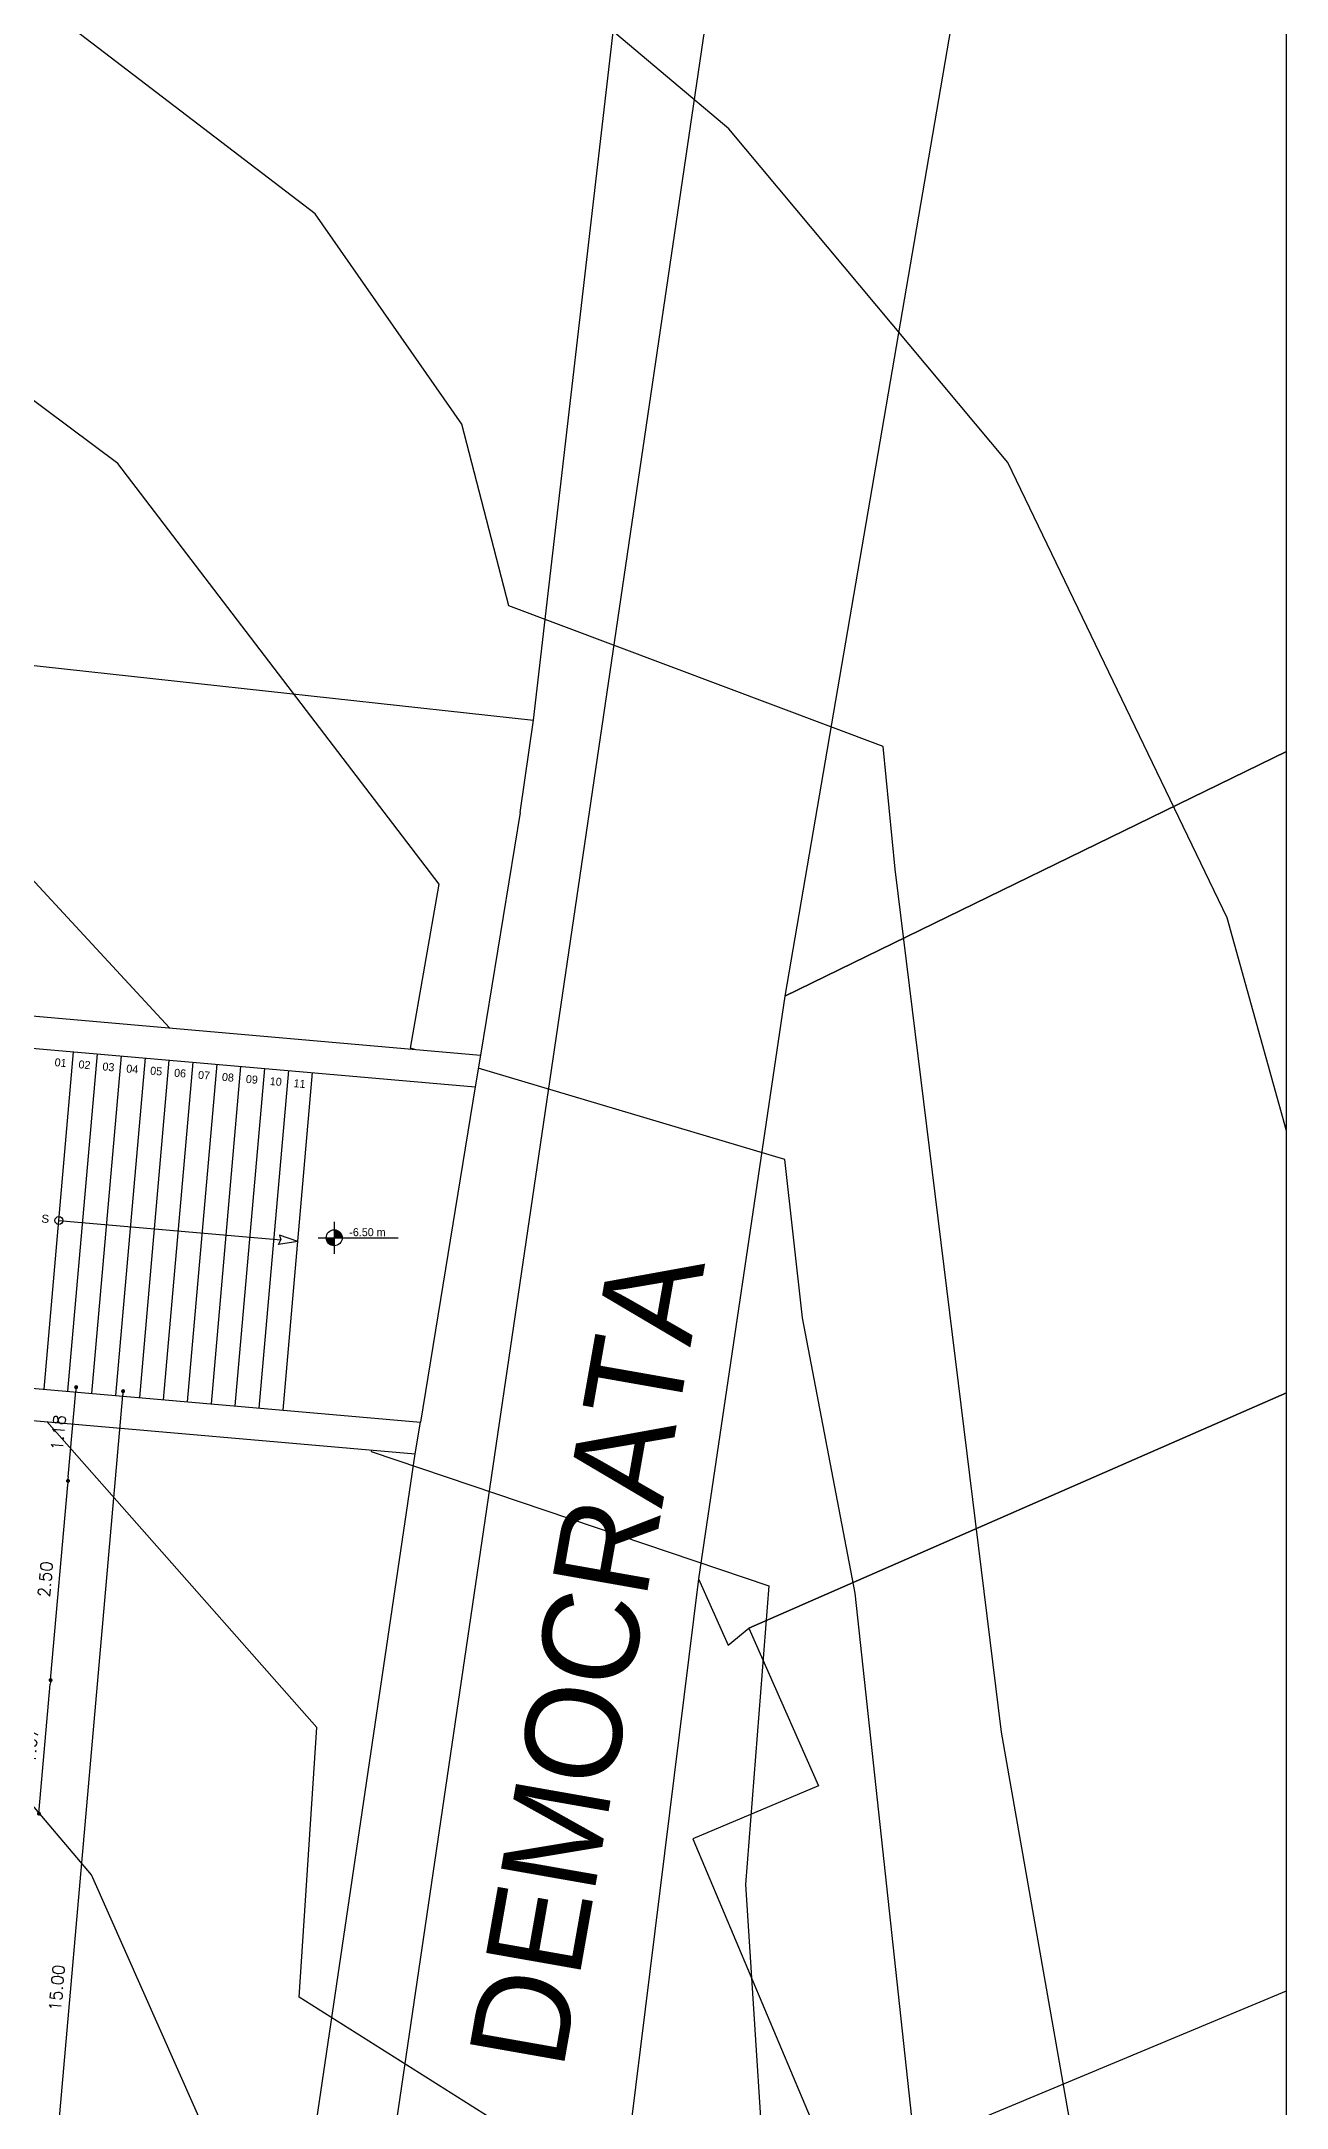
# Model space of a CAD drawing. Header units: millimetres. Extents: x 387 to 811, y 539 to 827.
# Drawn here: x 665.5 to 681.07, y 737.41 to 763.24 of the extents above; entities that cross this region are included whole.
import ezdxf
from ezdxf.enums import TextEntityAlignment as Align

# ---------------------------------------------------------------- set-up
doc = ezdxf.new("R2010")
doc.units = ezdxf.units.MM
for name, color, linetype in [('12', 115, 'Continuous'), ('7', 8, 'Continuous'), ('cuvas de nível', 51, 'Continuous'), ('FORMATO', 6, 'Continuous'), ('LINHA FINA', 8, 'Continuous'), ('MOBILIARIO', 3, 'Continuous'), ('SIMBOLOS', 4, 'Continuous'), ('TEXTO', 4, 'Continuous')]:
    doc.layers.add(name, color=color, linetype=linetype)
doc.styles.add('ROMANS', font='romans')
doc.dimstyles.new('Cotas_trabalho', dxfattribs={"dimtxt": 0.15, "dimasz": 0.05, "dimexe": 0.2, "dimexo": 0.2, "dimgap": 0.1, "dimtad": 1, "dimzin": 4, "dimdsep": 46, "dimtxsty": 'ROMANS', "dimblk": 'DOT', "dimcen": 0.5, "dimclrd": 256, "dimclre": 256, "dimclrt": 256, "dimadec": 0, "dimazin": 0, "dimtfac": 0.666667, "dimtmove": 2, "dimatfit": 0, "dimldrblk": 'DOT', "dimfxl": 1, "dimtolj": 1, "dimtzin": 4, "dimarcsym": 0})

# ---------------------------------------------------------------- blocks, each defined once
blk = doc.blocks.new('_DOT')
at = {"color": 0, "linetype": 'ByBlock'}
blk.add_line((-0.5, 0), (-1, 0), dxfattribs=at)
at = {"color": 0, "linetype": 'ByBlock', "const_width": 0.5}
blk.add_lwpolyline([(-0.25, 0, 1), (0.25, 0, 1)], format="xyb", close=True, dxfattribs=at)
blk = doc.blocks.new('*D234')
at = {"lineweight": -2}
blk.add_line((665.476, 741.137), (665.614, 742.706), dxfattribs=at)
at = {"layer": 'Defpoints', "color": 0}
for p in [(665.618, 742.756, 54), (665.618, 742.756), (665.472, 741.087, 54)]:
    blk.add_point(p, dxfattribs=at)
at = {"lineweight": -2, "xscale": 0.05, "yscale": 0.05, "zscale": 0.05}
for p, rotation in [((665.618, 742.756), 85.00000000010483), ((665.472, 741.087), 265.0000000001048)]:
    blk.add_blockref('_DOT', p, dxfattribs=dict(at, rotation=rotation))
at = {"insert": (665.371, 741.937), "char_height": 0.15, "attachment_point": 5, "rotation": 85, "style": 'ROMANS'}
blk.add_mtext('\\A1;1.67', dxfattribs=at)
blk = doc.blocks.new('*D235')
at = {"lineweight": -2}
blk.add_line((665.622, 742.806), (665.832, 745.197), dxfattribs=at)
at = {"layer": 'Defpoints', "color": 0}
for p in [(665.836, 745.246, 54), (665.836, 745.246), (665.618, 742.756, 54)]:
    blk.add_point(p, dxfattribs=at)
at = {"lineweight": -2, "xscale": 0.05, "yscale": 0.05, "zscale": 0.05}
for p, rotation in [((665.836, 745.246), 85.00000000010483), ((665.618, 742.756), 265.0000000001048)]:
    blk.add_blockref('_DOT', p, dxfattribs=dict(at, rotation=rotation))
at = {"insert": (665.553, 744.016), "char_height": 0.15, "attachment_point": 5, "rotation": 85, "style": 'ROMANS'}
blk.add_mtext('\\A1;2.50', dxfattribs=at)
blk = doc.blocks.new('*D236')
at = {"lineweight": -2}
blk.add_line((665.84, 745.296), (665.934, 746.367), dxfattribs=at)
at = {"layer": 'Defpoints', "color": 0}
for p in [(665.938, 746.417, 54), (665.938, 746.417), (665.836, 745.246, 54)]:
    blk.add_point(p, dxfattribs=at)
at = {"lineweight": -2, "xscale": 0.05, "yscale": 0.05, "zscale": 0.05}
for p, rotation in [((665.938, 746.417), 85.00000000010483), ((665.836, 745.246), 265.0000000001048)]:
    blk.add_blockref('_DOT', p, dxfattribs=dict(at, rotation=rotation))
at = {"insert": (665.713, 745.847), "char_height": 0.15, "attachment_point": 5, "rotation": 85, "style": 'ROMANS'}
blk.add_mtext('\\A1;1.18', dxfattribs=at)
blk = doc.blocks.new('*D237')
at = {"lineweight": -2}
blk.add_line((665.223, 731.474), (666.521, 746.317), dxfattribs=at)
at = {"layer": 'Defpoints', "color": 0}
for p in [(666.525, 746.367, 54), (666.525, 746.367), (665.218, 731.424, 54)]:
    blk.add_point(p, dxfattribs=at)
at = {"lineweight": -2, "xscale": 0.05, "yscale": 0.05, "zscale": 0.05000000000001137}
for p, rotation in [((666.525, 746.367), 84.99999999999663), ((665.218, 731.424), 264.9999999999966)]:
    blk.add_blockref('_DOT', p, dxfattribs=dict(at, rotation=rotation))
at = {"insert": (665.697, 738.91), "char_height": 0.15, "attachment_point": 5, "rotation": 85, "style": 'ROMANS'}
blk.add_mtext('\\A1;15.00', dxfattribs=at)

msp = doc.modelspace()

# ---------------------------------------------------------------- hatches: boundary and pattern name
at = {"layer": 'SIMBOLOS'}
h = msp.add_hatch(color=256, dxfattribs=at)
h.dxf.hatch_style = 1
h.paths.add_polyline_path([(669.164, 748.284), (669.064, 748.284, 0.414214), (669.164, 748.184)])
h.paths.add_polyline_path([(669.164, 748.384), (669.164, 748.284), (669.264, 748.284, 0.414214)])

# ---------------------------------------------------------------- linework, layer by layer
at = {"layer": '12'}
for p, q in [((667.998, 724.003, 54), (673.948, 764.423, 54)), ((671.488, 753.599, 121.59), (670.992, 750.566, 96.011))]:
    msp.add_line(p, q, dxfattribs=at)
for points, elevation in [([(671.488, 753.599), (671.658, 754.753)], 121.59), ([(661.073, 724.865), (665.67, 724.061), (667.089, 724.693), (670.177, 745.583)], 54), ([(673.718, 744.023), (672.628, 735.213)], 54)]:
    msp.add_lwpolyline(points, dxfattribs=dict(at, elevation=elevation))
at = {"layer": '7'}
for p, q in [((671.658, 754.753, 121.59), (673.998, 774.973, 121.48)), ((651.768, 756.933, 117.94), (671.658, 754.753, 121.59))]:
    msp.add_line(p, q, dxfattribs=at)
for points in [[(681.072, 765.162, 122.553), (680.818, 765.703, 122.58), (680.178, 766.323, 123.68), (679.728, 766.483, 124.08), (679.128, 766.673, 124.08), (678.378, 766.723, 124.09), (677.598, 766.693, 124.1), (677.328, 766.063, 124.11), (674.798, 751.303, 122.62)], [(681.072, 754.362, 120.592), (674.798, 751.303, 118.42), (673.718, 744.023, 116.86), (674.088, 743.193, 117.98), (674.348, 743.403, 123.28), (681.072, 746.348, 122.533)], [(674.798, 751.303, 122.62), (681.072, 754.362, 122.318)], [(681.072, 746.348, 122.533), (674.348, 743.403, 123.28), (675.218, 741.433, 123.3), (673.648, 740.773, 120.53), (675.438, 736.523, 120.19), (681.072, 738.874, 120.706)], [(675.868, 728.443, 121.24), (671.968, 726.513, 117.14), (672.628, 735.213, 117.85), (672.718, 735.233, 117.25), (675.438, 736.523, 120.19), (681.072, 738.874, 120.706)]]:
    msp.add_polyline3d(points, dxfattribs=at)
at = {"layer": 'cuvas de nível'}
for points in [[(681.072, 749.622, 114), (680.328, 752.283, 114), (677.588, 757.973, 114), (674.098, 762.143, 114), (670.268, 765.373, 114), (660.308, 772.203, 114), (650.714, 780.168, 114)], [(681.072, 725.061, 113), (680.018, 727.813, 113), (677.508, 742.103, 113), (676.178, 752.893, 113), (676.028, 754.423, 113), (671.348, 756.183, 113), (670.758, 758.453, 113), (668.928, 761.083, 113), (661.818, 766.513, 113), (655.958, 772.973, 113), (650.714, 776.16, 113)], [(670.172, 750.637, 112), (670.118, 750.653, 112), (670.478, 752.703, 112), (666.458, 757.963, 112), (654.548, 766.853, 112), (649.714, 769.301, 112)], [(649.714, 763.19, 111), (658.388, 760.333, 111), (667.107, 750.906, 111)], [(681.072, 716.559, 112), (678.438, 724.303, 112), (676.598, 735.323, 112), (675.678, 743.843, 112), (675.018, 747.283, 112), (674.798, 749.263, 112), (670.965, 750.402, 112)], [(681.072, 703.029, 110), (678.448, 707.573, 110), (675.678, 716.623, 110), (674.138, 725.553, 110), (673.408, 733.093, 110), (673.478, 735.793, 110), (668.728, 738.793, 110), (668.948, 742.163, 110), (665.57, 745.986, 110)], [(669.629, 745.631, 111), (669.628, 745.613, 111), (674.598, 743.933, 111), (674.308, 740.203, 111), (674.618, 735.343, 111), (677.938, 714.953, 111), (681.072, 710.634, 111)], [(681.072, 693.755, 109), (680.828, 694.233, 109), (677.288, 703.533, 109), (673.778, 714.143, 109), (672.528, 721.163, 109), (672.308, 726.723, 109), (672.678, 730.163, 109), (667.848, 732.943, 109), (667.848, 736.453, 109), (666.128, 740.323, 109), (664.838, 741.843, 109)]]:
    msp.add_polyline3d(points, dxfattribs=at)
at = {"layer": 'FORMATO', "elevation": 74.516}
msp.add_lwpolyline([(599.804, 693.215), (681.072, 693.215), (681.072, 810.699), (599.804, 810.699)], close=True, dxfattribs=at)
at = {"layer": 'LINHA FINA'}
for p, q in [((665.537, 746.391, 54), (665.906, 750.609, 54)), ((665.836, 746.365, 54), (666.205, 750.583, 54)), ((666.135, 746.339, 54), (666.504, 750.557, 54)), ((666.434, 746.312, 54), (666.803, 750.531, 54)), ((666.733, 746.286, 54), (667.102, 750.505, 54)), ((667.032, 746.26, 54), (667.401, 750.478, 54)), ((667.33, 746.234, 54), (667.699, 750.452, 54)), ((667.629, 746.208, 54), (667.998, 750.426, 54)), ((667.928, 746.182, 54), (668.297, 750.4, 54)), ((668.227, 746.155, 54), (668.596, 750.374, 54)), ((668.526, 746.129, 54), (668.895, 750.348, 54)), ((670.927, 750.17, 92.673), (670.242, 745.979, 57.338))]:
    msp.add_line(p, q, dxfattribs=at)
at = {"layer": 'MOBILIARIO'}
for p, q in [((649.714, 752.427, 54), (670.992, 750.566, 54)), ((649.314, 752.061, 54), (670.927, 750.17, 54)), ((670.992, 750.566, 54), (670.927, 750.17, 54)), ((665.238, 746.417, 54), (670.242, 745.979, 54)), ((665.204, 746.018, 54), (670.177, 745.583, 54)), ((670.177, 745.583, 54), (670.242, 745.979, 54))]:
    msp.add_line(p, q, dxfattribs=at)
at = {"layer": 'SIMBOLOS'}
for p, q in [((669.164, 748.484, 54), (669.164, 748.084, 54)), ((668.964, 748.284, 54), (669.964, 748.284, 54))]:
    msp.add_line(p, q, dxfattribs=at)
at = {"layer": 'SIMBOLOS', "elevation": 54}
for points in [[(668.71, 748.239), (668.468, 748.2), (668.498, 748.257)], [(668.71, 748.239), (668.479, 748.318), (668.498, 748.257)]]:
    msp.add_lwpolyline(points, dxfattribs=at)
at = {"layer": 'SIMBOLOS'}
for centre, radius in [((665.722, 748.5, 54), 0.05), ((669.164, 748.284, 54), 0.1)]:
    msp.add_circle(centre, radius, dxfattribs=at)
at = {"layer": 'TEXTO'}
msp.add_line((665.722, 748.5, 54), (668.498, 748.257, 54), dxfattribs=at)

# ---------------------------------------------------------------- texts
at = {"layer": 'SIMBOLOS', "width": 1.1}
msp.add_text('S', height=0.1, rotation=355, dxfattribs=at).set_placement((665.548, 748.472, 54), align=Align.CENTER)
at = {"layer": 'SIMBOLOS'}
msp.add_text('-6.50 m', height=0.1, dxfattribs=at).set_placement((669.58, 748.304, 54), align=Align.CENTER)
at = {"layer": 'TEXTO'}
for s, p in [('01', (665.744, 750.473, 54)), ('02', (666.043, 750.447, 54)), ('03', (666.342, 750.42, 54)), ('04', (666.64, 750.394, 54)), ('05', (666.939, 750.368, 54)), ('06', (667.238, 750.342, 54)), ('07', (667.537, 750.316, 54)), ('08', (667.836, 750.29, 54)), ('09', (668.135, 750.264, 54)), ('10', (668.434, 750.237, 54)), ('11', (668.732, 750.211, 54))]:
    msp.add_text(s, height=0.1, rotation=355, dxfattribs=at).set_placement(p, align=Align.MIDDLE_CENTER)
msp.add_text('DEMOCRATA', height=1.2, rotation=80, dxfattribs=at).set_placement((672.022, 737.867, -15.28))

# ---------------------------------------------------------------- dimensions: what is measured, and where the dimension line sits
dim = msp.add_aligned_dim(p1=(665.218, 731.424, 218), p2=(666.525, 746.367, 218), distance=0, dimstyle='Cotas_trabalho')
dim.commit()
dim.dimension.update_dxf_attribs({"geometry": '*D237', "text_midpoint": (665.697, 738.91, 164)})
for base, p1, p2, picture, middle in [((665.938, 746.417), (665.836, 745.246, 54), (665.938, 746.417, 54), '*D236', (665.713, 745.847)), ((665.836, 745.246), (665.618, 742.756, 54), (665.836, 745.246, 54), '*D235', (665.553, 744.016)), ((665.6181, 742.7559), (665.4721, 741.0873, 54), (665.6181, 742.7559, 54), '*D234', (665.3708, 741.9369))]:
    dim = msp.add_linear_dim(base=base, p1=p1, p2=p2, angle=265, dimstyle='Cotas_trabalho')
    dim.commit()
    dim.dimension.update_dxf_attribs({"geometry": picture, "text_midpoint": middle})

doc.saveas('drawing.dxf')
